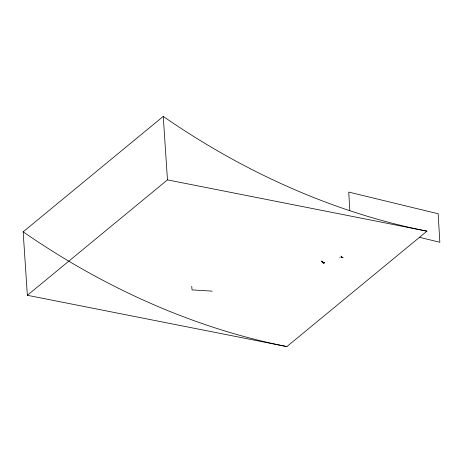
<?xml version="1.0" encoding="UTF-8"?>
<svg xmlns="http://www.w3.org/2000/svg" width="463" height="463" viewBox="0 0 463 463"><rect width="100%" height="100%" fill="white"/><g stroke="black" fill="none" stroke-linecap="round" stroke-linejoin="round"><path stroke-width="0.69" d="M324.563 262.81L323.782 263.256A4.208 1.904 74 0 1 322.451 262.475L321.536 261.034M23.15 231.836L163.248 116.416A668.659 512.975 50.5 0 0 426.955 231.164L286.863 346.584L27.363 295.296L23.15 231.836A668.659 512.975 50.5 0 0 286.863 346.584M27.363 295.296L167.461 179.876L426.955 231.164M324.505 262.608L323.984 262.822A3.912 1.771 74 0 1 322.74 262.064L322.155 261.23M324.708 262.55L323.845 262.834A3.912 1.771 74 0 1 322.607 262.104L322.017 261.265M343.158 257.729L342.863 257.781A4.208 1.904 74 0 1 341.532 256.994L340.901 256.097M212.17 291.14L192.047 289.913L191.728 286.365M419.588 237.351L439.85 242.265L438.154 213.767L348.732 192.081L349.831 210.601M339.744 257.59L340.062 257.816M322.358 261.173L322.948 262.006A3.912 1.771 74 0 0 324.187 262.735M321.883 261.306L322.474 262.145A3.912 1.771 74 0 0 323.712 262.874M163.248 116.416L167.461 179.876M342.053 257.249A3.912 1.771 74 0 1 341.735 257.017M341.914 257.283A3.912 1.771 74 0 1 341.596 257.058M342.186 257.208A3.912 1.771 74 0 1 341.868 256.977M341.711 257.341A3.912 1.771 74 0 1 341.393 257.115"/></g></svg>
